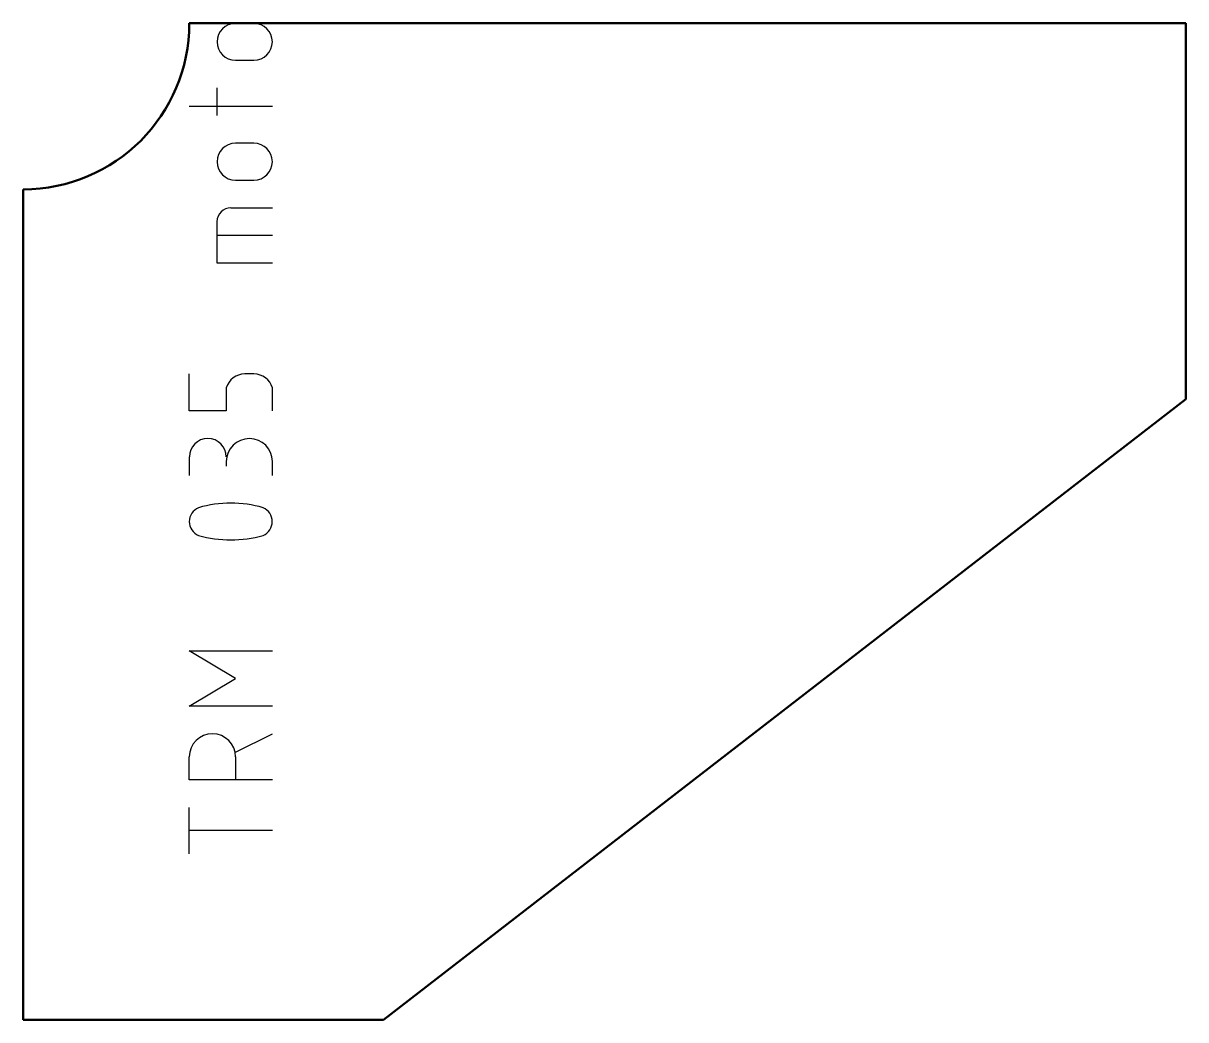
# Model space of a CAD drawing. Header units: millimetres. Extents: x 0 to 140, y 0 to 120.
import ezdxf

# ---------------------------------------------------------------- set-up
doc = ezdxf.new("R2010")
doc.units = ezdxf.units.MM
doc.layers.add('IV_MARK_SURFACE', color=2, linetype='Continuous', lineweight=25)
doc.layers.add('IV_OUTER_PROFILE', color=7, linetype='Continuous', lineweight=50)

msp = doc.modelspace()

# ---------------------------------------------------------------- linework, layer by layer
at = {"layer": 'IV_MARK_SURFACE'}
for p, q in [((27.78, 119.99), (25.56, 119.99)), ((25.56, 115.55), (27.78, 115.55)), ((23.34, 109.99), (23.34, 112.21)), ((23.34, 109.99), (20, 109.99)), ((30, 109.99), (23.34, 109.99)), ((23.34, 108.88), (23.34, 109.99)), ((27.78, 105.55), (25.56, 105.55)), ((25.56, 101.1), (27.78, 101.1)), ((25, 97.77), (30, 97.77)), ((23.34, 94.44), (23.34, 96.1)), ((30, 94.44), (23.34, 94.44)), ((23.34, 91.1), (23.34, 94.44)), ((30, 91.1), (23.34, 91.1)), ((20, 73.33), (20, 77.77)), ((27.78, 77.77), (26.67, 77.77)), ((24.45, 76.1), (24.45, 73.33)), ((30, 73.33), (30, 76.1)), ((24.45, 73.33), (20, 73.33)), ((20, 67.77), (20, 65.55)), ((24.45, 67.21), (24.45, 66.66)), ((30, 65.55), (30, 67.21)), ((25.56, 41.1), (20, 44.44)), ((20, 44.44), (30, 44.44)), ((20, 37.77), (25.56, 41.1)), ((30, 37.77), (20, 37.77)), ((25.56, 32.21), (30, 34.44)), ((20, 28.88), (20, 31.66)), ((25.56, 31.66), (25.56, 28.88)), ((25.56, 28.88), (20, 28.88)), ((30, 28.88), (25.56, 28.88)), ((20, 22.77), (20, 25.55)), ((30, 22.77), (20, 22.77)), ((20, 19.99), (20, 22.77))]:
    msp.add_line(p, q, dxfattribs=at)
for centre, radius, start, end in [((25.56, 117.77), 2.22, 90, 270), ((27.78, 117.77), 2.22, 270, 90), ((25.56, 103.33), 2.22, 90, 270), ((27.78, 103.33), 2.22, 270, 90), ((25, 96.1), 1.67, 90, 180), ((26.72, 75.39), 2.38, 91.0861, 162.6537), ((27.74, 75.39), 2.38, 17.3463, 88.9139), ((22.23, 67.77), 2.22, 0, 180), ((27.23, 67.21), 2.78, 0, 180), ((21.8, 59.99), 1.8, 112.4119, 247.5881), ((25, 48.22), 13.99, 73.8661, 106.1339), ((28.18, 59.99), 1.81, 293.0373, 66.9627), ((25, 71.77), 13.99, 253.8661, 286.1339), ((22.78, 31.66), 2.78, 0, 180)]:
    msp.add_arc(centre, radius, start, end, dxfattribs=at)
at = {"layer": 'IV_OUTER_PROFILE'}
for p, q in [((20, 120), (140, 120)), ((140, 120), (140, 74.75)), ((0, 0), (0, 100)), ((140, 74.75), (43.37, 0)), ((43.37, 0), (0, 0))]:
    msp.add_line(p, q, dxfattribs=at)
msp.add_arc((0, 120), 20, 270, 0, dxfattribs=at)

doc.saveas('drawing.dxf')
